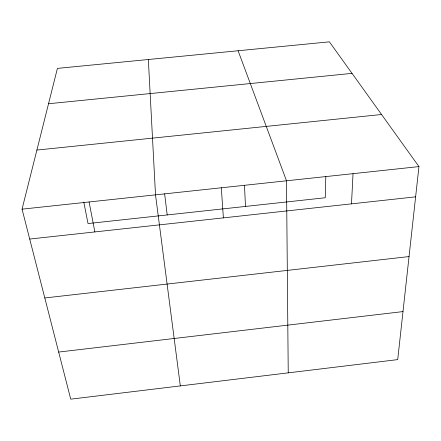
<?xml version="1.0" encoding="UTF-8"?>
<svg xmlns="http://www.w3.org/2000/svg" width="441" height="441" viewBox="0 0 441 441"><rect width="100%" height="100%" fill="white"/><g stroke="black" fill="none" stroke-linecap="round" stroke-linejoin="round"><path stroke-width="0.66" d="M325.816 176.51L325.249 197.755L88.029 223.554L83.801 202.127M351.494 203.852L353.043 173.66M418.95 166.593L397.71 359.613L70.736 399.16L22.05 209.155L57.418 68.388L329.399 41.84L418.95 166.593L22.05 209.155M58.67 352.061L402.997 311.589M44.806 297.962L409.05 256.568M29.712 239.055L415.62 196.84M36.895 150.067L381.553 114.5M48.538 103.74L352.039 73.377M238.101 50.754L286.501 180.793L288.238 372.854M89.093 201.967L94.859 231.927M180.325 385.908L155.513 194.845L148.336 59.513M164.631 193.786L167.194 214.943M221.31 187.789L223.383 217.871M244.479 185.226L245.488 206.432"/></g></svg>
